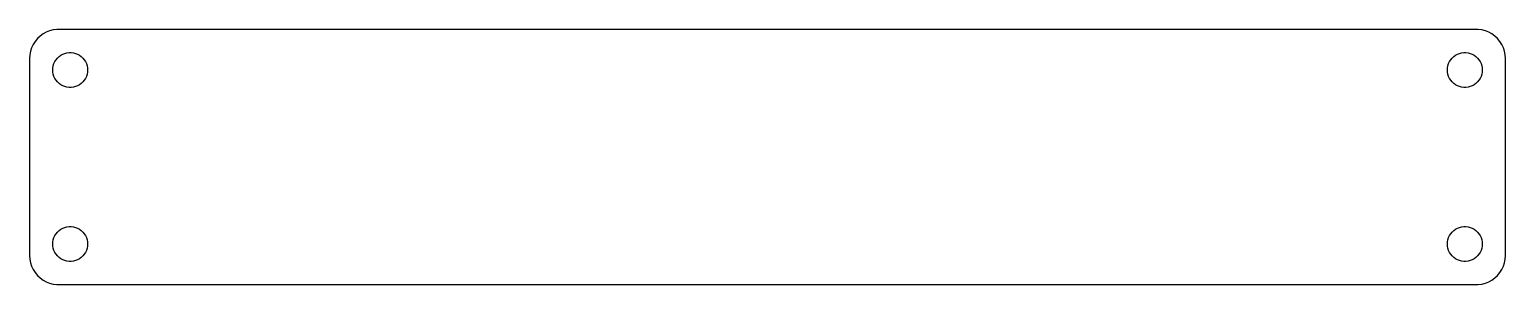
# Model space of a CAD drawing. Header units: metres. Extents: x -127 to 127, y -22 to 22.
import ezdxf

# ---------------------------------------------------------------- set-up
doc = ezdxf.new("R2010")
doc.units = ezdxf.units.M

msp = doc.modelspace()

# ---------------------------------------------------------------- linework, layer by layer
for p, q in [((-125.645, 20.4227), (-126.045, 19.9389)), ((-125.187, 20.8526), (-125.645, 20.4227)), ((-124.679, 21.2216), (-125.187, 20.8526)), ((-124.129, 21.5241), (-124.679, 21.2216)), ((-123.545, 21.7553), (-124.129, 21.5241)), ((-122.937, 21.9114), (-123.545, 21.7553)), ((-122.314, 21.9901), (-122.937, 21.9114)), ((122.314, 21.9901), (-122.314, 21.9901)), ((122.937, 21.9114), (122.314, 21.9901)), ((123.545, 21.7553), (122.937, 21.9114)), ((124.129, 21.5241), (123.545, 21.7553)), ((124.679, 21.2216), (124.129, 21.5241)), ((125.187, 20.8526), (124.679, 21.2216)), ((125.645, 20.4227), (125.187, 20.8526)), ((126.045, 19.9389), (125.645, 20.4227)), ((-126.843, 18.2434), (-126.961, 17.6267)), ((-126.649, 18.8406), (-126.843, 18.2434)), ((-126.382, 19.4088), (-126.649, 18.8406)), ((-126.045, 19.9389), (-126.382, 19.4088)), ((-121.277, 17.7145), (-120.927, 17.8532)), ((-120.927, 17.8532), (-120.562, 17.9469)), ((-120.562, 17.9469), (-120.188, 17.9941)), ((-120.188, 17.9941), (-119.812, 17.9941)), ((-119.812, 17.9941), (-119.438, 17.9469)), ((-119.438, 17.9469), (-119.073, 17.8532)), ((-119.073, 17.8532), (-118.723, 17.7145)), ((118.723, 17.7145), (119.073, 17.8532)), ((119.073, 17.8532), (119.438, 17.9469)), ((119.438, 17.9469), (119.812, 17.9941)), ((119.812, 17.9941), (120.188, 17.9941)), ((120.188, 17.9941), (120.562, 17.9469)), ((120.562, 17.9469), (120.927, 17.8532)), ((120.927, 17.8532), (121.277, 17.7145)), ((126.382, 19.4088), (126.045, 19.9389)), ((126.649, 18.8406), (126.382, 19.4088)), ((126.843, 18.2434), (126.649, 18.8406)), ((126.961, 17.6267), (126.843, 18.2434)), ((-126.961, 17.6267), (-127, 17)), ((-127, 17), (-127, -17)), ((-123, 15), (-122.976, 15.376)), ((-122.976, 15.376), (-122.906, 15.7461)), ((-122.906, 15.7461), (-122.789, 16.1044)), ((-122.789, 16.1044), (-122.629, 16.4453)), ((-122.629, 16.4453), (-122.427, 16.7634)), ((-122.427, 16.7634), (-122.187, 17.0536)), ((-122.187, 17.0536), (-121.912, 17.3115)), ((-121.912, 17.3115), (-121.607, 17.533)), ((-121.607, 17.533), (-121.277, 17.7145)), ((-118.723, 17.7145), (-118.393, 17.533)), ((-118.393, 17.533), (-118.088, 17.3115)), ((-118.088, 17.3115), (-117.813, 17.0536)), ((-117.813, 17.0536), (-117.573, 16.7634)), ((-117.573, 16.7634), (-117.371, 16.4453)), ((-117.371, 16.4453), (-117.211, 16.1044)), ((-117.211, 16.1044), (-117.094, 15.7461)), ((-117.094, 15.7461), (-117.024, 15.376)), ((-117.024, 15.376), (-117, 15)), ((117, 15), (117.024, 15.376)), ((117.024, 15.376), (117.094, 15.7461)), ((117.094, 15.7461), (117.211, 16.1044)), ((117.211, 16.1044), (117.371, 16.4453)), ((117.371, 16.4453), (117.573, 16.7634)), ((117.573, 16.7634), (117.813, 17.0536)), ((117.813, 17.0536), (118.088, 17.3115)), ((118.088, 17.3115), (118.393, 17.533)), ((118.393, 17.533), (118.723, 17.7145)), ((121.277, 17.7145), (121.607, 17.533)), ((121.607, 17.533), (121.912, 17.3115)), ((121.912, 17.3115), (122.187, 17.0536)), ((122.187, 17.0536), (122.427, 16.7634)), ((122.427, 16.7634), (122.629, 16.4453)), ((122.629, 16.4453), (122.789, 16.1044)), ((122.789, 16.1044), (122.906, 15.7461)), ((122.906, 15.7461), (122.976, 15.376)), ((122.976, 15.376), (123, 15)), ((127, 17), (126.961, 17.6267)), ((127, -17), (127, 17)), ((-122.976, 14.624), (-123, 15)), ((-122.906, 14.2539), (-122.976, 14.624)), ((-122.789, 13.8956), (-122.906, 14.2539)), ((-122.629, 13.5547), (-122.789, 13.8956)), ((-122.427, 13.2366), (-122.629, 13.5547)), ((-122.187, 12.9464), (-122.427, 13.2366)), ((-121.912, 12.6884), (-122.187, 12.9464)), ((-117.813, 12.9464), (-118.088, 12.6884)), ((-117.573, 13.2366), (-117.813, 12.9464)), ((-117.371, 13.5547), (-117.573, 13.2366)), ((-117.211, 13.8956), (-117.371, 13.5547)), ((-117.094, 14.2539), (-117.211, 13.8956)), ((-117.024, 14.624), (-117.094, 14.2539)), ((-117, 15), (-117.024, 14.624)), ((117.024, 14.624), (117, 15)), ((117.094, 14.2539), (117.024, 14.624)), ((117.211, 13.8956), (117.094, 14.2539)), ((117.371, 13.5547), (117.211, 13.8956)), ((117.573, 13.2366), (117.371, 13.5547)), ((117.813, 12.9464), (117.573, 13.2366)), ((118.088, 12.6884), (117.813, 12.9464)), ((122.187, 12.9464), (121.912, 12.6884)), ((122.427, 13.2366), (122.187, 12.9464)), ((122.629, 13.5547), (122.427, 13.2366)), ((122.789, 13.8956), (122.629, 13.5547)), ((122.906, 14.2539), (122.789, 13.8956)), ((122.976, 14.624), (122.906, 14.2539)), ((123, 15), (122.976, 14.624)), ((-121.607, 12.467), (-121.912, 12.6884)), ((-121.277, 12.2855), (-121.607, 12.467)), ((-120.927, 12.1468), (-121.277, 12.2855)), ((-120.562, 12.0531), (-120.927, 12.1468)), ((-120.188, 12.0059), (-120.562, 12.0531)), ((-119.812, 12.0059), (-120.188, 12.0059)), ((-119.438, 12.0531), (-119.812, 12.0059)), ((-119.073, 12.1468), (-119.438, 12.0531)), ((-118.723, 12.2855), (-119.073, 12.1468)), ((-118.393, 12.467), (-118.723, 12.2855)), ((-118.088, 12.6884), (-118.393, 12.467)), ((118.393, 12.467), (118.088, 12.6884)), ((118.723, 12.2855), (118.393, 12.467)), ((119.073, 12.1468), (118.723, 12.2855)), ((119.438, 12.0531), (119.073, 12.1468)), ((119.812, 12.0059), (119.438, 12.0531)), ((120.188, 12.0059), (119.812, 12.0059)), ((120.562, 12.0531), (120.188, 12.0059)), ((120.927, 12.1468), (120.562, 12.0531)), ((121.277, 12.2855), (120.927, 12.1468)), ((121.607, 12.467), (121.277, 12.2855)), ((121.912, 12.6884), (121.607, 12.467)), ((-122.187, -12.9464), (-121.912, -12.6884)), ((-121.912, -12.6884), (-121.607, -12.467)), ((-121.607, -12.467), (-121.277, -12.2855)), ((-121.277, -12.2855), (-120.927, -12.1468)), ((-120.927, -12.1468), (-120.562, -12.0531)), ((-120.562, -12.0531), (-120.188, -12.0059)), ((-120.188, -12.0059), (-119.812, -12.0059)), ((-119.812, -12.0059), (-119.438, -12.0531)), ((-119.438, -12.0531), (-119.073, -12.1468)), ((-119.073, -12.1468), (-118.723, -12.2855)), ((-118.723, -12.2855), (-118.393, -12.467)), ((-118.393, -12.467), (-118.088, -12.6884)), ((-118.088, -12.6884), (-117.813, -12.9464)), ((117.813, -12.9464), (118.088, -12.6884)), ((118.088, -12.6884), (118.393, -12.467)), ((118.393, -12.467), (118.723, -12.2855)), ((118.723, -12.2855), (119.073, -12.1468)), ((119.073, -12.1468), (119.438, -12.0531)), ((119.438, -12.0531), (119.812, -12.0059)), ((119.812, -12.0059), (120.188, -12.0059)), ((120.188, -12.0059), (120.562, -12.0531)), ((120.562, -12.0531), (120.927, -12.1468)), ((120.927, -12.1468), (121.277, -12.2855)), ((121.277, -12.2855), (121.607, -12.467)), ((121.607, -12.467), (121.912, -12.6884)), ((121.912, -12.6884), (122.187, -12.9464)), ((-123, -15), (-122.976, -14.624)), ((-122.976, -15.376), (-123, -15)), ((-122.976, -14.624), (-122.906, -14.2539)), ((-122.906, -14.2539), (-122.789, -13.8956)), ((-122.789, -13.8956), (-122.629, -13.5547)), ((-122.629, -13.5547), (-122.427, -13.2366)), ((-122.427, -13.2366), (-122.187, -12.9464)), ((-117.813, -12.9464), (-117.573, -13.2366)), ((-117.573, -13.2366), (-117.371, -13.5547)), ((-117.371, -13.5547), (-117.211, -13.8956)), ((-117.211, -13.8956), (-117.094, -14.2539)), ((-117.094, -14.2539), (-117.024, -14.624)), ((-117.024, -14.624), (-117, -15)), ((-117, -15), (-117.024, -15.376)), ((117, -15), (117.024, -14.624)), ((117.024, -15.376), (117, -15)), ((117.024, -14.624), (117.094, -14.2539)), ((117.094, -14.2539), (117.211, -13.8956)), ((117.211, -13.8956), (117.371, -13.5547)), ((117.371, -13.5547), (117.573, -13.2366)), ((117.573, -13.2366), (117.813, -12.9464)), ((122.187, -12.9464), (122.427, -13.2366)), ((122.427, -13.2366), (122.629, -13.5547)), ((122.629, -13.5547), (122.789, -13.8956)), ((122.789, -13.8956), (122.906, -14.2539)), ((122.906, -14.2539), (122.976, -14.624)), ((122.976, -14.624), (123, -15)), ((123, -15), (122.976, -15.376)), ((-127, -17), (-126.961, -17.6267)), ((-126.961, -17.6267), (-126.843, -18.2434)), ((-122.906, -15.7461), (-122.976, -15.376)), ((-122.789, -16.1044), (-122.906, -15.7461)), ((-122.629, -16.4453), (-122.789, -16.1044)), ((-122.427, -16.7634), (-122.629, -16.4453)), ((-122.187, -17.0536), (-122.427, -16.7634)), ((-121.912, -17.3115), (-122.187, -17.0536)), ((-121.607, -17.533), (-121.912, -17.3115)), ((-121.277, -17.7145), (-121.607, -17.533)), ((-120.927, -17.8532), (-121.277, -17.7145)), ((-118.723, -17.7145), (-119.073, -17.8532)), ((-118.393, -17.533), (-118.723, -17.7145)), ((-118.088, -17.3115), (-118.393, -17.533)), ((-117.813, -17.0536), (-118.088, -17.3115)), ((-117.573, -16.7634), (-117.813, -17.0536)), ((-117.371, -16.4453), (-117.573, -16.7634)), ((-117.211, -16.1044), (-117.371, -16.4453)), ((-117.094, -15.7461), (-117.211, -16.1044)), ((-117.024, -15.376), (-117.094, -15.7461)), ((117.094, -15.7461), (117.024, -15.376)), ((117.211, -16.1044), (117.094, -15.7461)), ((117.371, -16.4453), (117.211, -16.1044)), ((117.573, -16.7634), (117.371, -16.4453)), ((117.813, -17.0536), (117.573, -16.7634)), ((118.088, -17.3115), (117.813, -17.0536)), ((118.393, -17.533), (118.088, -17.3115)), ((118.723, -17.7145), (118.393, -17.533)), ((119.073, -17.8532), (118.723, -17.7145)), ((121.277, -17.7145), (120.927, -17.8532)), ((121.607, -17.533), (121.277, -17.7145)), ((121.912, -17.3115), (121.607, -17.533)), ((122.187, -17.0536), (121.912, -17.3115)), ((122.427, -16.7634), (122.187, -17.0536)), ((122.629, -16.4453), (122.427, -16.7634)), ((122.789, -16.1044), (122.629, -16.4453)), ((122.906, -15.7461), (122.789, -16.1044)), ((122.976, -15.376), (122.906, -15.7461)), ((126.843, -18.2434), (126.961, -17.6267)), ((126.961, -17.6267), (127, -17)), ((-126.843, -18.2434), (-126.649, -18.8406)), ((-126.649, -18.8406), (-126.382, -19.4088)), ((-126.382, -19.4088), (-126.045, -19.9389)), ((-126.045, -19.9389), (-125.645, -20.4227)), ((-120.562, -17.9469), (-120.927, -17.8532)), ((-120.188, -17.9941), (-120.562, -17.9469)), ((-119.812, -17.9941), (-120.188, -17.9941)), ((-119.438, -17.9469), (-119.812, -17.9941)), ((-119.073, -17.8532), (-119.438, -17.9469)), ((119.438, -17.9469), (119.073, -17.8532)), ((119.812, -17.9941), (119.438, -17.9469)), ((120.188, -17.9941), (119.812, -17.9941)), ((120.562, -17.9469), (120.188, -17.9941)), ((120.927, -17.8532), (120.562, -17.9469)), ((125.645, -20.4227), (126.045, -19.9389)), ((126.045, -19.9389), (126.382, -19.4088)), ((126.382, -19.4088), (126.649, -18.8406)), ((126.649, -18.8406), (126.843, -18.2434)), ((-125.645, -20.4227), (-125.187, -20.8526)), ((-125.187, -20.8526), (-124.679, -21.2216)), ((-124.679, -21.2216), (-124.129, -21.5241)), ((-124.129, -21.5241), (-123.545, -21.7553)), ((-123.545, -21.7553), (-122.937, -21.9114)), ((-122.937, -21.9114), (-122.314, -21.9901)), ((-122.314, -21.9901), (122.314, -21.9901)), ((122.314, -21.9901), (122.937, -21.9114)), ((122.937, -21.9114), (123.545, -21.7553)), ((123.545, -21.7553), (124.129, -21.5241)), ((124.129, -21.5241), (124.679, -21.2216)), ((124.679, -21.2216), (125.187, -20.8526)), ((125.187, -20.8526), (125.645, -20.4227))]:
    msp.add_line(p, q)

doc.saveas('drawing.dxf')
